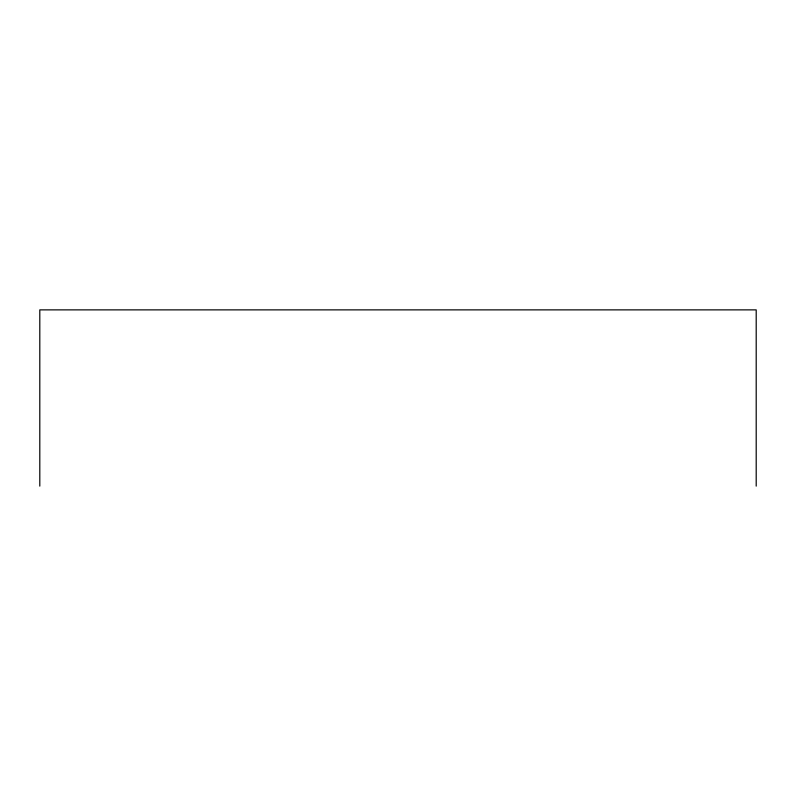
<?xml version="1.0" encoding="UTF-8"?>
<svg xmlns="http://www.w3.org/2000/svg" width="796" height="796" viewBox="0 0 796 796"><rect width="100%" height="100%" fill="white"/><g stroke="black" fill="none" stroke-linecap="round" stroke-linejoin="round"><path stroke-width="1.19" d="M756.2 486.127L756.2 309.873L39.8 309.873L39.8 486.127"/></g></svg>
